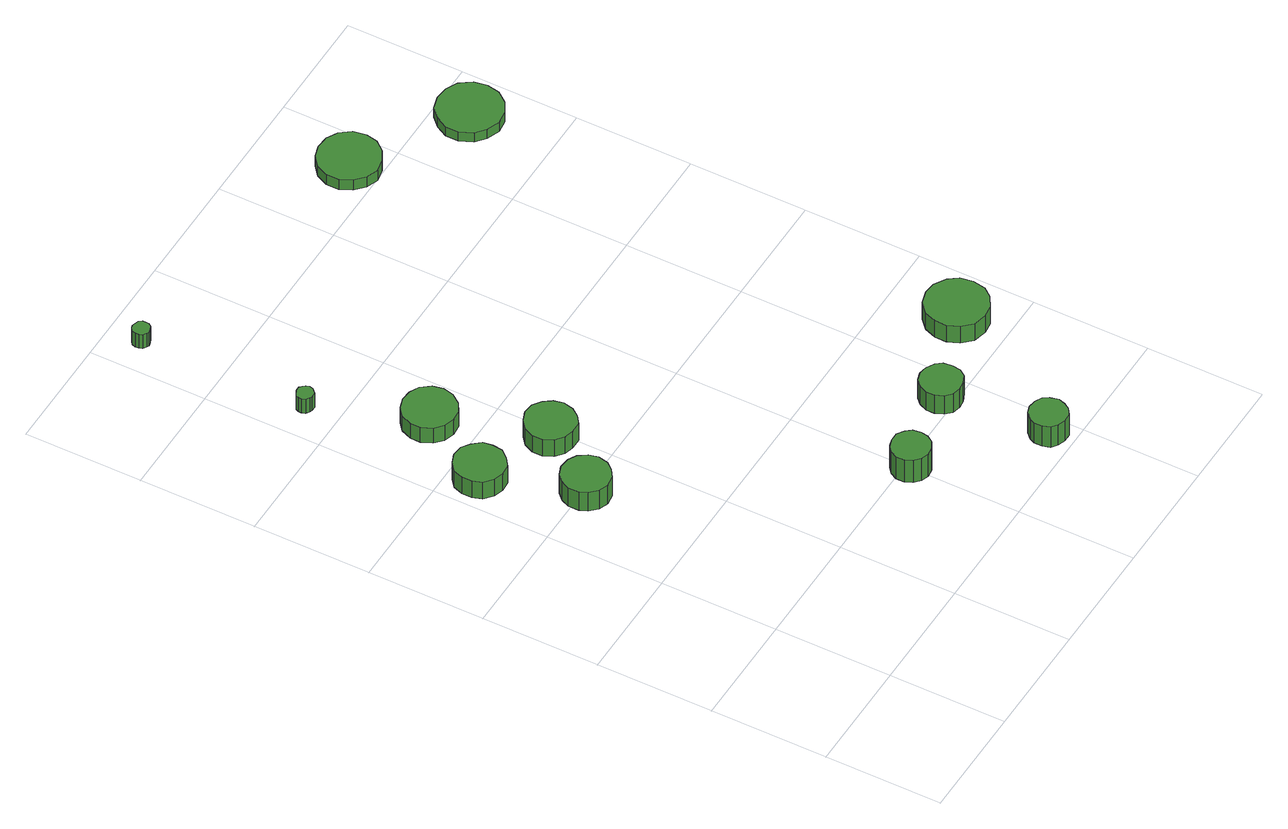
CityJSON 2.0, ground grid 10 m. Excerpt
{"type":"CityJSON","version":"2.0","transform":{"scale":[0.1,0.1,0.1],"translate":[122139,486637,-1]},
"CityObjects":{
"tree1":{"type":"SolitaryVegetationObject","attributes":{"function":"something"},"geometry":[{"type":"MultiSurface","lod":"1","boundaries":[[[0,1,2,3,4,5,6,7,8,9,10,11,12,13,14]],[[15,16,17,18,19,20,21,22,23,24,25,26,27,28,29]],[[0,29,28,1]],[[1,28,27,2]],[[2,27,26,3]],[[3,26,25,4]],[[4,25,24,5]],[[5,24,23,6]],[[6,23,22,7]],[[7,22,21,8]],[[8,21,20,9]],[[9,20,19,10]],[[10,19,18,11]],[[11,18,17,12]],[[12,17,16,13]],[[13,16,15,14]],[[14,15,29,0]]]}]},
"tree2":{"type":"SolitaryVegetationObject","attributes":{"function":"something"},"geometry":[{"type":"MultiSurface","lod":"1","boundaries":[[[30,31,32,33,34,35,36,37,38,39,40,41,42,43,44]],[[45,46,47,48,49,50,51,52,53,54,55,56,57,58,59]],[[30,59,58,31]],[[31,58,57,32]],[[32,57,56,33]],[[33,56,55,34]],[[34,55,54,35]],[[35,54,53,36]],[[36,53,52,37]],[[37,52,51,38]],[[38,51,50,39]],[[39,50,49,40]],[[40,49,48,41]],[[41,48,47,42]],[[42,47,46,43]],[[43,46,45,44]],[[44,45,59,30]]]}]},
"tree3":{"type":"SolitaryVegetationObject","attributes":{"function":"something"},"geometry":[{"type":"MultiSurface","lod":"1","boundaries":[[[60,61,62,63,64,65,66,67,68,69,70,71,72,73,74]],[[75,76,77,78,79,80,81,82,83,84,85,86,87,88,89]],[[60,89,88,61]],[[61,88,87,62]],[[62,87,86,63]],[[63,86,85,64]],[[64,85,84,65]],[[65,84,83,66]],[[66,83,82,67]],[[67,82,81,68]],[[68,81,80,69]],[[69,80,79,70]],[[70,79,78,71]],[[71,78,77,72]],[[72,77,76,73]],[[73,76,75,74]],[[74,75,89,60]]]}]},
"tree4":{"type":"SolitaryVegetationObject","attributes":{"function":"something"},"geometry":[{"type":"MultiSurface","lod":"1","boundaries":[[[90,91,92,93,94,95,96,97,98,99,100,101,102,103,104]],[[105,106,107,108,109,110,111,112,113,114,115,116,117,118,119]],[[90,119,118,91]],[[91,118,117,92]],[[92,117,116,93]],[[93,116,115,94]],[[94,115,114,95]],[[95,114,113,96]],[[96,113,112,97]],[[97,112,111,98]],[[98,111,110,99]],[[99,110,109,100]],[[100,109,108,101]],[[101,108,107,102]],[[102,107,106,103]],[[103,106,105,104]],[[104,105,119,90]]]}]},
"tree5":{"type":"SolitaryVegetationObject","attributes":{"function":"something"},"geometry":[{"type":"MultiSurface","lod":"1","boundaries":[[[120,121,122,123,124,125,126,127,128,129,130,131,132,133,134]],[[135,136,137,138,139,140,141,142,143,144,145,146,147,148,149]],[[120,149,148,121]],[[121,148,147,122]],[[122,147,146,123]],[[123,146,145,124]],[[124,145,144,125]],[[125,144,143,126]],[[126,143,142,127]],[[127,142,141,128]],[[128,141,140,129]],[[129,140,139,130]],[[130,139,138,131]],[[131,138,137,132]],[[132,137,136,133]],[[133,136,135,134]],[[134,135,149,120]]]}]},
"tree6":{"type":"SolitaryVegetationObject","attributes":{"function":"something"},"geometry":[{"type":"MultiSurface","lod":"1","boundaries":[[[150,151,152,153,154,155,156,157,158,159,160,161,162,163,164]],[[165,166,167,168,169,170,171,172,173,174,175,176,177,178,179]],[[150,179,178,151]],[[151,178,177,152]],[[152,177,176,153]],[[153,176,175,154]],[[154,175,174,155]],[[155,174,173,156]],[[156,173,172,157]],[[157,172,171,158]],[[158,171,170,159]],[[159,170,169,160]],[[160,169,168,161]],[[161,168,167,162]],[[162,167,166,163]],[[163,166,165,164]],[[164,165,179,150]]]}]},
"tree7":{"type":"SolitaryVegetationObject","attributes":{"function":"something"},"geometry":[{"type":"MultiSurface","lod":"1","boundaries":[[[180,181,182,183,184,185,186,187,188,189,190,191,192,193,194]],[[195,196,197,198,199,200,201,202,203,204,205,206,207,208,209]],[[180,209,208,181]],[[181,208,207,182]],[[182,207,206,183]],[[183,206,205,184]],[[184,205,204,185]],[[185,204,203,186]],[[186,203,202,187]],[[187,202,201,188]],[[188,201,200,189]],[[189,200,199,190]],[[190,199,198,191]],[[191,198,197,192]],[[192,197,196,193]],[[193,196,195,194]],[[194,195,209,180]]]}]},
"tree8":{"type":"SolitaryVegetationObject","attributes":{"function":"something"},"geometry":[{"type":"MultiSurface","lod":"1","boundaries":[[[210,211,212,213,214,215,216,217,218,219,220,221,222,223,224]],[[225,226,227,228,229,230,231,232,233,234,235,236,237,238,239]],[[210,239,238,211]],[[211,238,237,212]],[[212,237,236,213]],[[213,236,235,214]],[[214,235,234,215]],[[215,234,233,216]],[[216,233,232,217]],[[217,232,231,218]],[[218,231,230,219]],[[219,230,229,220]],[[220,229,228,221]],[[221,228,227,222]],[[222,227,226,223]],[[223,226,225,224]],[[224,225,239,210]]]}]},
"tree9":{"type":"SolitaryVegetationObject","attributes":{"function":"something"},"geometry":[{"type":"MultiSurface","lod":"1","boundaries":[[[240,241,242,243,244,245,246,247,248,249,250,251,252,253,254]],[[255,256,257,258,259,260,261,262,263,264,265,266,267,268,269]],[[240,269,268,241]],[[241,268,267,242]],[[242,267,266,243]],[[243,266,265,244]],[[244,265,264,245]],[[245,264,263,246]],[[246,263,262,247]],[[247,262,261,248]],[[248,261,260,249]],[[249,260,259,250]],[[250,259,258,251]],[[251,258,257,252]],[[252,257,256,253]],[[253,256,255,254]],[[254,255,269,240]]]}]},
"tree10":{"type":"SolitaryVegetationObject","attributes":{"function":"something"},"geometry":[{"type":"MultiSurface","lod":"1","boundaries":[[[270,271,272,273,274,275,276,277,278,279,280,281,282,283,284]],[[285,286,287,288,289,290,291,292,293,294,295,296,297,298,299]],[[270,299,298,271]],[[271,298,297,272]],[[272,297,296,273]],[[273,296,295,274]],[[274,295,294,275]],[[275,294,293,276]],[[276,293,292,277]],[[277,292,291,278]],[[278,291,290,279]],[[279,290,289,280]],[[280,289,288,281]],[[281,288,287,282]],[[282,287,286,283]],[[283,286,285,284]],[[284,285,299,270]]]}]},
"tree11":{"type":"SolitaryVegetationObject","attributes":{"function":"something"},"geometry":[{"type":"MultiSurface","lod":"1","boundaries":[[[300,301,302,303,304,305,306,307,308,309,310,311,312,313,314]],[[315,316,317,318,319,320,321,322,323,324,325,326,327,328,329]],[[300,329,328,301]],[[301,328,327,302]],[[302,327,326,303]],[[303,326,325,304]],[[304,325,324,305]],[[305,324,323,306]],[[306,323,322,307]],[[307,322,321,308]],[[308,321,320,309]],[[309,320,319,310]],[[310,319,318,311]],[[311,318,317,312]],[[312,317,316,313]],[[313,316,315,314]],[[314,315,329,300]]]}]},
"tree12":{"type":"SolitaryVegetationObject","attributes":{"function":"something"},"geometry":[{"type":"MultiSurface","lod":"1","boundaries":[[[330,331,332,333,334,335,336,337,338,339,340,341,342,343,344]],[[345,346,347,348,349,350,351,352,353,354,355,356,357,358,359]],[[330,359,358,331]],[[331,358,357,332]],[[332,357,356,333]],[[333,356,355,334]],[[334,355,354,335]],[[335,354,353,336]],[[336,353,352,337]],[[337,352,351,338]],[[338,351,350,339]],[[339,350,349,340]],[[340,349,348,341]],[[341,348,347,342]],[[342,347,346,343]],[[343,346,345,344]],[[344,345,359,330]]]}]},
"tree13":{"type":"SolitaryVegetationObject","attributes":{"function":"something"}}
},
"vertices":[
[48,375,27],[47,383,27],[41,390,27],[34,395,27],[25,396,27],[17,393,27],[10,387,27],[7,379,27],[7,370,27],[10,362,27],[17,356,27],[25,353,27],[34,354,27],[41,359,27],[47,366,27],[47,366,9],[41,359,9],[34,354,9],[25,353,9],[17,356,9],[10,362,9],[7,370,9],[7,379,9],[10,387,9],[17,393,9],[25,396,9],[34,395,9],[41,390,9],[47,383,9],[48,375,9],
[76,298,28],[74,306,28],[69,313,28],[62,317,28],[53,318,28],[45,315,28],[39,309,28],[36,302,28],[36,293,28],[39,286,28],[45,280,28],[53,277,28],[62,278,28],[69,283,28],[74,289,28],[74,289,8],[69,283,8],[62,278,8],[53,277,8],[45,280,8],[39,286,8],[36,293,8],[36,302,8],[39,309,8],[45,315,8],[53,318,8],[62,317,8],[69,313,8],[74,306,8],[76,298,8],
[36,528,25],[35,531,25],[33,533,25],[31,535,25],[27,535,25],[25,534,25],[22,532,25],[21,530,25],[21,527,25],[22,524,25],[25,522,25],[27,521,25],[31,521,25],[33,523,25],[35,525,25],[35,525,10],[33,523,10],[31,521,10],[27,521,10],[25,522,10],[22,524,10],[21,527,10],[21,530,10],[22,532,10],[25,534,10],[27,535,10],[31,535,10],[33,533,10],[35,531,10],[36,528,10],
[84,438,25],[82,447,25],[76,455,25],[68,459,25],[59,460,25],[50,457,25],[43,451,25],[39,442,25],[39,433,25],[43,424,25],[50,418,25],[59,415,25],[68,416,25],[76,421,25],[82,429,25],[82,429,9],[76,421,9],[68,416,9],[59,415,9],[50,418,9],[43,424,9],[39,433,9],[39,442,9],[43,451,9],[50,457,9],[59,460,9],[68,459,9],[76,455,9],[82,447,9],[84,438,9],
[114,350,27],[112,358,27],[107,365,27],[100,370,27],[91,371,27],[83,368,27],[76,362,27],[72,354,27],[72,345,27],[76,337,27],[83,331,27],[91,329,27],[100,329,27],[107,334,27],[112,341,27],[112,341,9],[107,334,9],[100,329,9],[91,329,9],[83,331,9],[76,337,9],[72,345,9],[72,354,9],[76,362,9],[83,368,9],[91,371,9],[100,370,9],[107,365,9],[112,358,9],[114,350,9],
[34,670,25],[34,673,25],[32,676,25],[29,677,25],[26,678,25],[24,677,25],[21,675,25],[20,672,25],[20,669,25],[21,666,25],[24,664,25],[26,663,25],[29,664,25],[32,665,25],[34,668,25],[34,668,10],[32,665,10],[29,664,10],[26,663,10],[24,664,10],[21,666,10],[20,669,10],[20,672,10],[21,675,10],[24,677,10],[26,678,10],[29,677,10],[32,676,10],[34,673,10],[34,670,10],
[217,95,31],[216,102,31],[212,107,31],[206,111,31],[199,111,31],[193,109,31],[188,105,31],[185,99,31],[185,92,31],[188,86,31],[193,81,31],[199,79,31],[206,80,31],[212,83,31],[216,89,31],[216,89,7],[212,83,7],[206,80,7],[199,79,7],[193,81,7],[188,86,7],[185,92,7],[185,99,7],[188,105,7],[193,109,7],[199,111,7],[206,111,7],[212,107,7],[216,102,7],[217,95,7],
[301,22,29],[299,29,29],[296,34,29],[290,37,29],[283,38,29],[277,36,29],[272,31,29],[270,26,29],[270,19,29],[272,13,29],[277,9,29],[283,7,29],[290,7,29],[296,11,29],[299,16,29],[299,16,7],[296,11,7],[290,7,7],[283,7,7],[277,9,7],[272,13,7],[270,19,7],[270,26,7],[272,31,7],[277,36,7],[283,38,7],[290,37,7],[296,34,7],[299,29,7],[301,22,7],
[294,111,27],[293,119,27],[289,124,27],[282,128,27],[275,129,27],[268,127,27],[263,122,27],[260,115,27],[260,108,27],[263,101,27],[268,96,27],[275,94,27],[282,95,27],[289,98,27],[293,104,27],[293,104,7],[289,98,7],[282,95,7],[275,94,7],[268,96,7],[263,101,7],[260,108,7],[260,115,7],[263,122,7],[268,127,7],[275,129,7],[282,128,7],[289,124,7],[293,119,7],[294,111,7],
[381,142,26],[379,153,26],[373,161,26],[363,167,26],[353,168,26],[342,165,26],[334,157,26],[330,147,26],[330,137,26],[334,127,26],[342,119,26],[353,116,26],[363,117,26],[373,123,26],[379,131,26],[379,131,8],[373,123,8],[363,117,8],[353,116,8],[342,119,8],[334,127,8],[330,137,8],[330,147,8],[334,157,8],[342,165,8],[353,168,8],[363,167,8],[373,161,8],[379,153,8],[381,142,8],
[294,624,21],[292,635,21],[285,644,21],[276,649,21],[265,650,21],[255,647,21],[247,640,21],[242,630,21],[242,619,21],[247,609,21],[255,602,21],[265,598,21],[276,600,21],[285,605,21],[292,614,21],[292,614,10],[285,605,10],[276,600,10],[265,598,10],[255,602,10],[247,609,10],[242,619,10],[242,630,10],[247,640,10],[255,647,10],[265,650,10],[276,649,10],[285,644,10],[292,635,10],[294,624,10],
[386,570,20],[384,581,20],[377,591,20],[367,596,20],[356,597,20],[345,594,20],[337,586,20],[332,576,20],[332,565,20],[337,554,20],[345,547,20],[356,543,20],[367,544,20],[377,550,20],[384,559,20],[384,559,10],[377,550,10],[367,544,10],[356,543,10],[345,547,10],[337,554,10],[332,565,10],[332,576,10],[337,586,10],[345,594,10],[356,597,10],[367,596,10],[377,591,10],[384,581,10],[386,570,10]
]}
